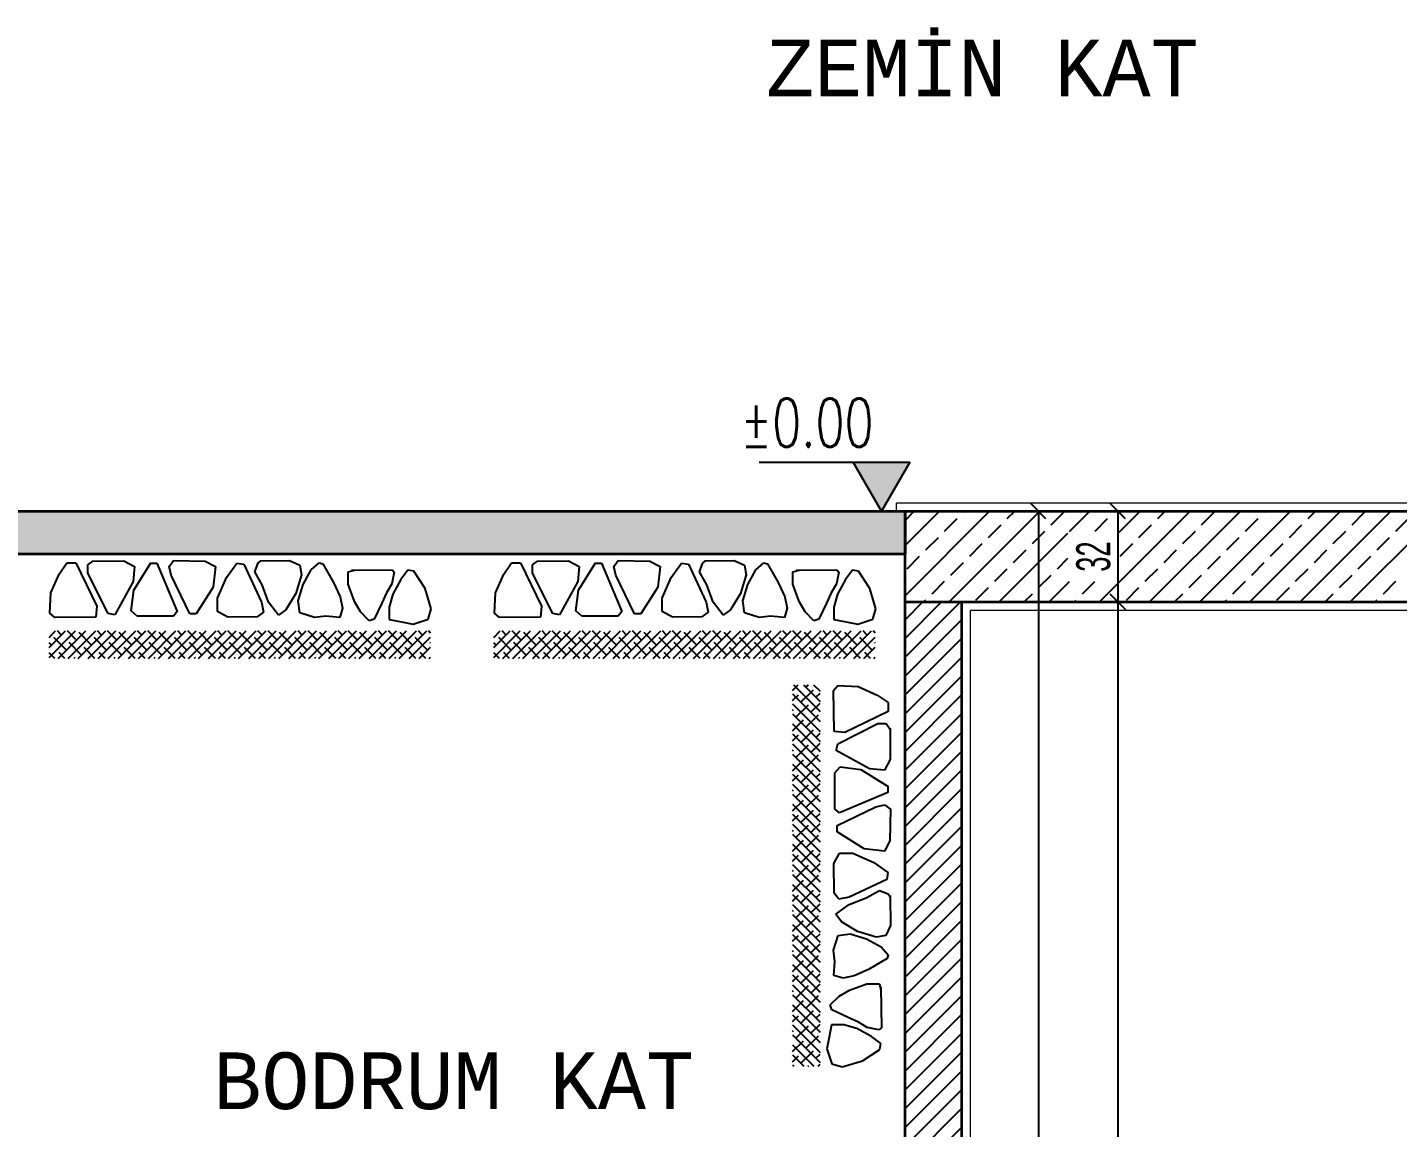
# Model space of a CAD drawing. Header units: inches. Extents: x -7543 to -822, y 102837 to 190349.
# Drawn here: x -827.5747 to -827.4781, y 102836.7544 to 102836.832 of the extents above; entities that cross this region are included whole.
import ezdxf
from ezdxf.enums import TextEntityAlignment as Align

# ---------------------------------------------------------------- set-up
doc = ezdxf.new("R2010")
doc.units = ezdxf.units.IN
doc.header["$MEASUREMENT"] = 0
doc.layers.get('0').update_dxf_attribs({"lineweight": 25})
doc.layers.add('DUVAR', color=7, linetype='Continuous', lineweight=35, true_color=0xfc4642)
for name, color, linetype, lineweight in [('ICOL', 55, 'Continuous', 25), ('SIVA', 150, 'Continuous', 15), ('TARAMA', 8, 'Continuous', 25), ('YAZI', 7, 'Continuous', 25)]:
    doc.layers.add(name, color=color, linetype=linetype, lineweight=lineweight)
doc.styles.add('ISIM', font='monos.ttf', dxfattribs={"width": 1.1, "height": 200})
doc.styles.add('KAPı-PEN', font='simplex.shx', dxfattribs={"width": 0.7, "height": 10})
doc.styles.add('OLCU', font='tromand.shx', dxfattribs={"width": 0.6, "height": 12})

# ---------------------------------------------------------------- blocks, each defined once
blk = doc.blocks.new('_Oblique')
at = {"color": 0, "linetype": 'ByBlock', "lineweight": -2}
blk.add_line((-0.5, -0.5), (0.5, 0.5), dxfattribs=at)

msp = doc.modelspace()

# ---------------------------------------------------------------- hatches: boundary and pattern name
at = {"layer": 'ICOL'}
msp.add_hatch(color=2, dxfattribs=at).paths.add_polyline_path([(-827.512464, 102836.801349), (-827.516464, 102836.801349), (-827.514464, 102836.797885)])

# ---------------------------------------------------------------- linework, layer by layer
at = {"layer": 'DUVAR'}
for p, q in [((-827.601979, 102836.797885), (-827.512792, 102836.797885)), ((-827.512792, 102836.681485), (-827.512792, 102836.797885)), ((-827.512792, 102836.797885), (-827.273792, 102836.797885)), ((-827.512792, 102836.797885), (-827.512792, 102836.794885)), ((-827.601979, 102836.794885), (-827.512792, 102836.794885)), ((-827.512792, 102836.791485), (-827.273792, 102836.791485)), ((-827.508792, 102836.707885), (-827.508792, 102836.791485))]:
    msp.add_line(p, q, dxfattribs=at)
msp.add_solid([(-827.512792, 102836.794885), (-827.512792, 102836.797885), (-827.601979, 102836.794885), (-827.601979, 102836.797885)], dxfattribs=at)
at = {"layer": 'ICOL', "color": 2}
for p, q in [((-827.523077, 102836.801349), (-827.512464, 102836.801349)), ((-827.514464, 102836.797885), (-827.516464, 102836.801349)), ((-827.512464, 102836.801349), (-827.514464, 102836.797885)), ((-827.515464, 102836.797885), (-827.504464, 102836.797885))]:
    msp.add_line(p, q, dxfattribs=at)
at = {"layer": 'ICOL', "color": 53}
for p, q in [((-827.504977, 102836.797885), (-827.504238, 102836.797885)), ((-827.500183, 102836.797885), (-827.498623, 102836.797885)), ((-827.500183, 102836.791485), (-827.498623, 102836.791485)), ((-827.500183, 102836.791485), (-827.498623, 102836.791485))]:
    msp.add_line(p, q, dxfattribs=at)
at = {"layer": 'ICOL'}
for p, q in [((-827.503398, 102836.797885), (-827.503398, 102836.707885)), ((-827.497783, 102836.797885), (-827.497783, 102836.791485)), ((-827.497783, 102836.791485), (-827.497783, 102836.707885))]:
    msp.add_line(p, q, dxfattribs=at)
at = {"layer": 'SIVA'}
for p, q in [((-827.513392, 102836.798485), (-827.373392, 102836.798485)), ((-827.513392, 102836.797885), (-827.513392, 102836.798485)), ((-827.508192, 102836.708485), (-827.508192, 102836.790885)), ((-827.473293, 102836.790885), (-827.508192, 102836.790885))]:
    msp.add_line(p, q, dxfattribs=at)
at = {"layer": 'TARAMA'}
for p, q in [((-827.512792, 102836.79546), (-827.510367, 102836.797885)), ((-827.512792, 102836.791924), (-827.506832, 102836.797885)), ((-827.512792, 102836.797228), (-827.512215, 102836.797805)), ((-827.510006, 102836.796479), (-827.509122, 102836.797363)), ((-827.509696, 102836.791485), (-827.503296, 102836.797885)), ((-827.50868, 102836.797805), (-827.5086, 102836.797885)), ((-827.505586, 102836.797363), (-827.505064, 102836.797885)), ((-827.502493, 102836.796921), (-827.501609, 102836.797805)), ((-827.501195, 102836.79645), (-827.499761, 102836.797885)), ((-827.499399, 102836.796479), (-827.498515, 102836.797363)), ((-827.49909, 102836.791485), (-827.49269, 102836.797885)), ((-827.498073, 102836.797805), (-827.497993, 102836.797885)), ((-827.497711, 102836.796399), (-827.496225, 102836.797885)), ((-827.495554, 102836.791485), (-827.489154, 102836.797885)), ((-827.49498, 102836.797363), (-827.494458, 102836.797885)), ((-827.492019, 102836.791485), (-827.485619, 102836.797885)), ((-827.491886, 102836.796921), (-827.491002, 102836.797805)), ((-827.488792, 102836.796479), (-827.487909, 102836.797363)), ((-827.488483, 102836.791485), (-827.482083, 102836.797885)), ((-827.487467, 102836.797805), (-827.487387, 102836.797885)), ((-827.484948, 102836.791485), (-827.478548, 102836.797885)), ((-827.484373, 102836.797363), (-827.483851, 102836.797885)), ((-827.481412, 102836.791485), (-827.475012, 102836.797885)), ((-827.481279, 102836.796921), (-827.480396, 102836.797805)), ((-827.478186, 102836.796479), (-827.477302, 102836.797363)), ((-827.506912, 102836.796037), (-827.506028, 102836.796921)), ((-827.506161, 102836.791485), (-827.501311, 102836.796335)), ((-827.503818, 102836.795595), (-827.502935, 102836.796479)), ((-827.496305, 102836.796037), (-827.495422, 102836.796921)), ((-827.493212, 102836.795595), (-827.492328, 102836.796479)), ((-827.485699, 102836.796037), (-827.484815, 102836.796921)), ((-827.482605, 102836.795595), (-827.481721, 102836.796479)), ((-827.511331, 102836.795153), (-827.510448, 102836.796037)), ((-827.508238, 102836.794711), (-827.507354, 102836.795595)), ((-827.497631, 102836.794711), (-827.496747, 102836.795595)), ((-827.490118, 102836.795153), (-827.489234, 102836.796037)), ((-827.487025, 102836.794711), (-827.486141, 102836.795595)), ((-827.479512, 102836.795153), (-827.478628, 102836.796037)), ((-827.564688, 102836.793979), (-827.564368, 102836.794399)), ((-827.564368, 102836.794399), (-827.562147, 102836.794359)), ((-827.558286, 102836.794379), (-827.556185, 102836.794409)), ((-827.556185, 102836.794409), (-827.555464, 102836.794079)), ((-827.533337, 102836.793979), (-827.533017, 102836.794399)), ((-827.533017, 102836.794399), (-827.530796, 102836.794359)), ((-827.526934, 102836.794379), (-827.524834, 102836.794409)), ((-827.524834, 102836.794409), (-827.524113, 102836.794079)), ((-827.512657, 102836.793827), (-827.511773, 102836.794711)), ((-827.505144, 102836.794269), (-827.50426, 102836.795153)), ((-827.502051, 102836.793827), (-827.501311, 102836.794567)), ((-827.494538, 102836.794269), (-827.493654, 102836.795153)), ((-827.491444, 102836.793827), (-827.49056, 102836.794711)), ((-827.483931, 102836.794269), (-827.483047, 102836.795153)), ((-827.480838, 102836.793827), (-827.479954, 102836.794711)), ((-827.573017, 102836.792131), (-827.572425, 102836.793453)), ((-827.572425, 102836.793453), (-827.571888, 102836.794237)), ((-827.571888, 102836.794237), (-827.571254, 102836.794237)), ((-827.571254, 102836.794237), (-827.56978, 102836.791194)), ((-827.57041, 102836.794099), (-827.57005, 102836.794359)), ((-827.57041, 102836.793519), (-827.57041, 102836.794099)), ((-827.56899, 102836.790679), (-827.57041, 102836.793519)), ((-827.57009, 102836.794369), (-827.567869, 102836.794379)), ((-827.567869, 102836.794379), (-827.567129, 102836.793979)), ((-827.567129, 102836.793979), (-827.567209, 102836.792919)), ((-827.567169, 102836.792319), (-827.565969, 102836.794239)), ((-827.565969, 102836.794219), (-827.565548, 102836.794219)), ((-827.565548, 102836.794219), (-827.564108, 102836.790819)), ((-827.564548, 102836.793379), (-827.564688, 102836.793979)), ((-827.562147, 102836.794359), (-827.561407, 102836.793979)), ((-827.561407, 102836.793979), (-827.561587, 102836.792539)), ((-827.560626, 102836.793219), (-827.559906, 102836.794219)), ((-827.559906, 102836.794219), (-827.559426, 102836.794139)), ((-827.559426, 102836.794139), (-827.558165, 102836.791479)), ((-827.558646, 102836.79362), (-827.558406, 102836.794239)), ((-827.558125, 102836.792699), (-827.558646, 102836.79362)), ((-827.558406, 102836.794239), (-827.558186, 102836.79438)), ((-827.555464, 102836.794079), (-827.555344, 102836.793399)), ((-827.555224, 102836.792719), (-827.554664, 102836.793739)), ((-827.554664, 102836.793739), (-827.554104, 102836.794239)), ((-827.554104, 102836.794239), (-827.553844, 102836.794179)), ((-827.553844, 102836.794179), (-827.553083, 102836.792859)), ((-827.55207, 102836.793619), (-827.551586, 102836.793722)), ((-827.55207, 102836.792739), (-827.55207, 102836.793619)), ((-827.55183, 102836.793719), (-827.548948, 102836.793759)), ((-827.548808, 102836.793579), (-827.548988, 102836.792759)), ((-827.548948, 102836.793759), (-827.548808, 102836.793579)), ((-827.547863, 102836.793715), (-827.548338, 102836.793059)), ((-827.547437, 102836.793659), (-827.547863, 102836.793715)), ((-827.546637, 102836.792439), (-827.547437, 102836.793659)), ((-827.541666, 102836.792131), (-827.541074, 102836.793453)), ((-827.541074, 102836.793453), (-827.540536, 102836.794237)), ((-827.540536, 102836.794237), (-827.539903, 102836.794237)), ((-827.539903, 102836.794237), (-827.538429, 102836.791194)), ((-827.539059, 102836.794099), (-827.538699, 102836.794359)), ((-827.539059, 102836.793519), (-827.539059, 102836.794099)), ((-827.537639, 102836.790679), (-827.539059, 102836.793519)), ((-827.538739, 102836.794369), (-827.536518, 102836.794379)), ((-827.536518, 102836.794379), (-827.535778, 102836.793979)), ((-827.535778, 102836.793979), (-827.535858, 102836.792919)), ((-827.535818, 102836.792319), (-827.534617, 102836.794239)), ((-827.534617, 102836.794219), (-827.534197, 102836.794219)), ((-827.534197, 102836.794219), (-827.532757, 102836.790819)), ((-827.533197, 102836.793379), (-827.533337, 102836.793979)), ((-827.530796, 102836.794359), (-827.530056, 102836.793979)), ((-827.530056, 102836.793979), (-827.530236, 102836.792539)), ((-827.529275, 102836.793219), (-827.528555, 102836.794219)), ((-827.528555, 102836.794219), (-827.528075, 102836.794139)), ((-827.528075, 102836.794139), (-827.526814, 102836.791479)), ((-827.527295, 102836.79362), (-827.527054, 102836.794239)), ((-827.526774, 102836.792699), (-827.527295, 102836.79362)), ((-827.527054, 102836.794239), (-827.526835, 102836.79438)), ((-827.524113, 102836.794079), (-827.523993, 102836.793399)), ((-827.523873, 102836.792719), (-827.523313, 102836.793739)), ((-827.523313, 102836.793739), (-827.522753, 102836.794239)), ((-827.522753, 102836.794239), (-827.522493, 102836.794179)), ((-827.522493, 102836.794179), (-827.521732, 102836.792859)), ((-827.520719, 102836.793619), (-827.520235, 102836.793722)), ((-827.520719, 102836.792739), (-827.520719, 102836.793619)), ((-827.520478, 102836.793719), (-827.517597, 102836.793759)), ((-827.517457, 102836.793579), (-827.517637, 102836.792759)), ((-827.517597, 102836.793759), (-827.517457, 102836.793579)), ((-827.516512, 102836.793715), (-827.516986, 102836.793059)), ((-827.516086, 102836.793659), (-827.516512, 102836.793715)), ((-827.515286, 102836.792439), (-827.516086, 102836.793659)), ((-827.509564, 102836.793385), (-827.50868, 102836.794269)), ((-827.50647, 102836.792943), (-827.505586, 102836.793827)), ((-827.495864, 102836.792943), (-827.49498, 102836.793827)), ((-827.488351, 102836.793385), (-827.487467, 102836.794269)), ((-827.485257, 102836.792943), (-827.484373, 102836.793827)), ((-827.567209, 102836.792919), (-827.56851, 102836.790579)), ((-827.563227, 102836.790639), (-827.564548, 102836.793379)), ((-827.561587, 102836.792539), (-827.562767, 102836.790639)), ((-827.561277, 102836.791759), (-827.560626, 102836.793219)), ((-827.557665, 102836.791479), (-827.558125, 102836.792699)), ((-827.555344, 102836.793399), (-827.555745, 102836.792079)), ((-827.555594, 102836.791559), (-827.555224, 102836.792719)), ((-827.553083, 102836.792859), (-827.552623, 102836.791839)), ((-827.551609, 102836.791519), (-827.55207, 102836.792739)), ((-827.548988, 102836.792759), (-827.549349, 102836.792139)), ((-827.548338, 102836.793059), (-827.548918, 102836.792039)), ((-827.535858, 102836.792919), (-827.537158, 102836.790579)), ((-827.531876, 102836.790639), (-827.533197, 102836.793379)), ((-827.530236, 102836.792539), (-827.531416, 102836.790639)), ((-827.529926, 102836.791759), (-827.529275, 102836.793219)), ((-827.526314, 102836.791479), (-827.526774, 102836.792699)), ((-827.523993, 102836.793399), (-827.524393, 102836.792079)), ((-827.524243, 102836.791559), (-827.523873, 102836.792719)), ((-827.521732, 102836.792859), (-827.521272, 102836.791839)), ((-827.520258, 102836.791519), (-827.520719, 102836.792739)), ((-827.517637, 102836.792759), (-827.517997, 102836.792139)), ((-827.516986, 102836.793059), (-827.517567, 102836.792039)), ((-827.51089, 102836.792059), (-827.510006, 102836.792943)), ((-827.507796, 102836.791617), (-827.506912, 102836.792501)), ((-827.503377, 102836.792501), (-827.502493, 102836.793385)), ((-827.502625, 102836.791485), (-827.501191, 102836.792919)), ((-827.500283, 102836.792059), (-827.499423, 102836.792919)), ((-827.497189, 102836.791617), (-827.496305, 102836.792501)), ((-827.49277, 102836.792501), (-827.491886, 102836.793385)), ((-827.489676, 102836.792059), (-827.488792, 102836.792943)), ((-827.486583, 102836.791617), (-827.485699, 102836.792501)), ((-827.482163, 102836.792501), (-827.481279, 102836.793385)), ((-827.47907, 102836.792059), (-827.478186, 102836.792943)), ((-827.573086, 102836.790699), (-827.573017, 102836.792131)), ((-827.567369, 102836.790859), (-827.567169, 102836.792319)), ((-827.561277, 102836.790819), (-827.561277, 102836.791759)), ((-827.555745, 102836.792079), (-827.556445, 102836.790939)), ((-827.555474, 102836.790719), (-827.555594, 102836.791559)), ((-827.552623, 102836.791839), (-827.552463, 102836.791059)), ((-827.551189, 102836.790779), (-827.551609, 102836.791519)), ((-827.549349, 102836.792139), (-827.549689, 102836.791409)), ((-827.548918, 102836.792039), (-827.549178, 102836.79112)), ((-827.546217, 102836.790999), (-827.546637, 102836.792439)), ((-827.541735, 102836.790699), (-827.541666, 102836.792131)), ((-827.536018, 102836.790859), (-827.535818, 102836.792319)), ((-827.529926, 102836.790819), (-827.529926, 102836.791759)), ((-827.524393, 102836.792079), (-827.525094, 102836.790939)), ((-827.524123, 102836.790719), (-827.524243, 102836.791559)), ((-827.521272, 102836.791839), (-827.521112, 102836.791059)), ((-827.519838, 102836.790779), (-827.520258, 102836.791519)), ((-827.517997, 102836.792139), (-827.518338, 102836.791409)), ((-827.517567, 102836.792039), (-827.517827, 102836.79112)), ((-827.514866, 102836.790999), (-827.515286, 102836.792439)), ((-827.511464, 102836.791485), (-827.511331, 102836.791617)), ((-827.504393, 102836.791485), (-827.503818, 102836.792059)), ((-827.500858, 102836.791485), (-827.500725, 102836.791617)), ((-827.493787, 102836.791485), (-827.493212, 102836.792059)), ((-827.490251, 102836.791485), (-827.490118, 102836.791617)), ((-827.48318, 102836.791485), (-827.482605, 102836.792059)), ((-827.479644, 102836.791485), (-827.479512, 102836.791617)), ((-827.572742, 102836.790396), (-827.573086, 102836.790699)), ((-827.56978, 102836.791194), (-827.569849, 102836.790423)), ((-827.56851, 102836.790579), (-827.56899, 102836.790679)), ((-827.566929, 102836.790479), (-827.567369, 102836.790859)), ((-827.564108, 102836.790819), (-827.564368, 102836.790479)), ((-827.562767, 102836.790639), (-827.563227, 102836.790639)), ((-827.560546, 102836.790419), (-827.561277, 102836.790819)), ((-827.558025, 102836.790769), (-827.558466, 102836.790439)), ((-827.558165, 102836.791479), (-827.558025, 102836.790769)), ((-827.556965, 102836.790559), (-827.557665, 102836.791479)), ((-827.556445, 102836.790939), (-827.556965, 102836.790559)), ((-827.554431, 102836.790379), (-827.555474, 102836.790719)), ((-827.552463, 102836.791059), (-827.552643, 102836.790399)), ((-827.550589, 102836.790159), (-827.551189, 102836.790779)), ((-827.549689, 102836.791409), (-827.550229, 102836.790279)), ((-827.549178, 102836.79112), (-827.549178, 102836.790253)), ((-827.546417, 102836.790279), (-827.546217, 102836.790999)), ((-827.541391, 102836.790396), (-827.541735, 102836.790699)), ((-827.538429, 102836.791194), (-827.538498, 102836.790423)), ((-827.537158, 102836.790579), (-827.537639, 102836.790679)), ((-827.535578, 102836.790479), (-827.536018, 102836.790859)), ((-827.532757, 102836.790819), (-827.533017, 102836.790479)), ((-827.531416, 102836.790639), (-827.531876, 102836.790639)), ((-827.529195, 102836.790419), (-827.529926, 102836.790819)), ((-827.526674, 102836.790769), (-827.527114, 102836.790439)), ((-827.526814, 102836.791479), (-827.526674, 102836.790769)), ((-827.525614, 102836.790559), (-827.526314, 102836.791479)), ((-827.525094, 102836.790939), (-827.525614, 102836.790559)), ((-827.52308, 102836.790379), (-827.524123, 102836.790719)), ((-827.521112, 102836.791059), (-827.521292, 102836.790399)), ((-827.519238, 102836.790159), (-827.519838, 102836.790779)), ((-827.518338, 102836.791409), (-827.518878, 102836.790279)), ((-827.517827, 102836.79112), (-827.517827, 102836.790253)), ((-827.515066, 102836.790279), (-827.514866, 102836.790999)), ((-827.512792, 102836.790233), (-827.511541, 102836.791485)), ((-827.512792, 102836.788908), (-827.510215, 102836.791485)), ((-827.512792, 102836.787582), (-827.508889, 102836.791485)), ((-827.512727, 102836.790962), (-827.512727, 102836.790962)), ((-827.511401, 102836.790962), (-827.511401, 102836.790962)), ((-827.510075, 102836.790962), (-827.510075, 102836.790962)), ((-827.569849, 102836.790423), (-827.572742, 102836.790396)), ((-827.564368, 102836.790479), (-827.566929, 102836.790479)), ((-827.558466, 102836.790439), (-827.560546, 102836.790419)), ((-827.553644, 102836.790479), (-827.554431, 102836.790379)), ((-827.552643, 102836.790399), (-827.553644, 102836.790479)), ((-827.550229, 102836.790279), (-827.550589, 102836.790159)), ((-827.549178, 102836.790253), (-827.548309, 102836.790079)), ((-827.548309, 102836.790079), (-827.547477, 102836.789912)), ((-827.547477, 102836.789912), (-827.546417, 102836.790279)), ((-827.538498, 102836.790423), (-827.541391, 102836.790396)), ((-827.533017, 102836.790479), (-827.535578, 102836.790479)), ((-827.527114, 102836.790439), (-827.529195, 102836.790419)), ((-827.522293, 102836.790479), (-827.52308, 102836.790379)), ((-827.521292, 102836.790399), (-827.522293, 102836.790479)), ((-827.518878, 102836.790279), (-827.519238, 102836.790159)), ((-827.517827, 102836.790253), (-827.516958, 102836.790079)), ((-827.516958, 102836.790079), (-827.516126, 102836.789912)), ((-827.516126, 102836.789912), (-827.515066, 102836.790279)), ((-827.512792, 102836.786256), (-827.508792, 102836.790256)), ((-827.512727, 102836.789636), (-827.512727, 102836.789636)), ((-827.512064, 102836.790299), (-827.512064, 102836.790299)), ((-827.511401, 102836.789636), (-827.511401, 102836.789636)), ((-827.510738, 102836.790299), (-827.510738, 102836.790299)), ((-827.510075, 102836.789636), (-827.510075, 102836.789636)), ((-827.509413, 102836.790299), (-827.509413, 102836.790299)), ((-827.573144, 102836.788981), (-827.572686, 102836.789439)), ((-827.573144, 102836.788274), (-827.571978, 102836.789439)), ((-827.573144, 102836.787567), (-827.571271, 102836.789439)), ((-827.572975, 102836.788443), (-827.573144, 102836.788611)), ((-827.571915, 102836.788089), (-827.572799, 102836.788973)), ((-827.572268, 102836.78915), (-827.572558, 102836.789439)), ((-827.572507, 102836.787497), (-827.570564, 102836.789439)), ((-827.571208, 102836.788796), (-827.571851, 102836.789439)), ((-827.5718, 102836.787497), (-827.569857, 102836.789439)), ((-827.570854, 102836.787735), (-827.571738, 102836.788619)), ((-827.571093, 102836.787497), (-827.56915, 102836.789439)), ((-827.570147, 102836.788443), (-827.571031, 102836.789326)), ((-827.570385, 102836.787497), (-827.568443, 102836.789439)), ((-827.569086, 102836.788089), (-827.56997, 102836.788973)), ((-827.56944, 102836.78915), (-827.56973, 102836.789439)), ((-827.569678, 102836.787497), (-827.567736, 102836.789439)), ((-827.568379, 102836.788796), (-827.569023, 102836.789439)), ((-827.568971, 102836.787497), (-827.567029, 102836.789439)), ((-827.568026, 102836.787735), (-827.568909, 102836.788619)), ((-827.568264, 102836.787497), (-827.566322, 102836.789439)), ((-827.567319, 102836.788443), (-827.568202, 102836.789326)), ((-827.567557, 102836.787497), (-827.565614, 102836.789439)), ((-827.566258, 102836.788089), (-827.567142, 102836.788973)), ((-827.566611, 102836.78915), (-827.566901, 102836.789439)), ((-827.56685, 102836.787497), (-827.564907, 102836.789439)), ((-827.565551, 102836.788796), (-827.566194, 102836.789439)), ((-827.566143, 102836.787497), (-827.5642, 102836.789439)), ((-827.565197, 102836.787735), (-827.566081, 102836.788619)), ((-827.565436, 102836.787497), (-827.563493, 102836.789439)), ((-827.56449, 102836.788443), (-827.565374, 102836.789326)), ((-827.564729, 102836.787497), (-827.562786, 102836.789439)), ((-827.563429, 102836.788089), (-827.564313, 102836.788973)), ((-827.563783, 102836.78915), (-827.564073, 102836.789439)), ((-827.564021, 102836.787497), (-827.562079, 102836.789439)), ((-827.562722, 102836.788796), (-827.563366, 102836.789439)), ((-827.563314, 102836.787497), (-827.561372, 102836.789439)), ((-827.562369, 102836.787735), (-827.563253, 102836.788619)), ((-827.562607, 102836.787497), (-827.560665, 102836.789439)), ((-827.561662, 102836.788443), (-827.562546, 102836.789326)), ((-827.5619, 102836.787497), (-827.559958, 102836.789439)), ((-827.560601, 102836.788089), (-827.561485, 102836.788973)), ((-827.560955, 102836.78915), (-827.561244, 102836.789439)), ((-827.561193, 102836.787497), (-827.559251, 102836.789439)), ((-827.559894, 102836.788796), (-827.560537, 102836.789439)), ((-827.560486, 102836.787497), (-827.558543, 102836.789439)), ((-827.55954, 102836.787735), (-827.560424, 102836.788619)), ((-827.559779, 102836.787497), (-827.557836, 102836.789439)), ((-827.558833, 102836.788443), (-827.559717, 102836.789326)), ((-827.559072, 102836.787497), (-827.557129, 102836.789439)), ((-827.557773, 102836.788089), (-827.558656, 102836.788973)), ((-827.558126, 102836.78915), (-827.558416, 102836.789439)), ((-827.558365, 102836.787497), (-827.556422, 102836.789439)), ((-827.557065, 102836.788796), (-827.557709, 102836.789439)), ((-827.557657, 102836.787497), (-827.555715, 102836.789439)), ((-827.556712, 102836.787735), (-827.557596, 102836.788619)), ((-827.55695, 102836.787497), (-827.555008, 102836.789439)), ((-827.556005, 102836.788443), (-827.556889, 102836.789326)), ((-827.556243, 102836.787497), (-827.554301, 102836.789439)), ((-827.554944, 102836.788089), (-827.555828, 102836.788973)), ((-827.555298, 102836.78915), (-827.555587, 102836.789439)), ((-827.555536, 102836.787497), (-827.553594, 102836.789439)), ((-827.554237, 102836.788796), (-827.55488, 102836.789439)), ((-827.554829, 102836.787497), (-827.552887, 102836.789439)), ((-827.553883, 102836.787735), (-827.554767, 102836.788619)), ((-827.554122, 102836.787497), (-827.552179, 102836.789439)), ((-827.553176, 102836.788443), (-827.55406, 102836.789326)), ((-827.553415, 102836.787497), (-827.551472, 102836.789439)), ((-827.552116, 102836.788089), (-827.553, 102836.788973)), ((-827.552469, 102836.78915), (-827.552759, 102836.789439)), ((-827.552708, 102836.787497), (-827.550765, 102836.789439)), ((-827.551409, 102836.788796), (-827.552052, 102836.789439)), ((-827.552001, 102836.787497), (-827.550058, 102836.789439)), ((-827.551055, 102836.787735), (-827.551939, 102836.788619)), ((-827.551294, 102836.787497), (-827.549351, 102836.789439)), ((-827.550348, 102836.788443), (-827.551232, 102836.789326)), ((-827.550586, 102836.787497), (-827.548644, 102836.789439)), ((-827.549287, 102836.788089), (-827.550171, 102836.788973)), ((-827.549641, 102836.78915), (-827.549931, 102836.789439)), ((-827.549879, 102836.787497), (-827.547937, 102836.789439)), ((-827.54858, 102836.788796), (-827.549224, 102836.789439)), ((-827.549172, 102836.787497), (-827.54723, 102836.789439)), ((-827.548227, 102836.787735), (-827.549111, 102836.788619)), ((-827.548465, 102836.787497), (-827.546523, 102836.789439)), ((-827.54752, 102836.788443), (-827.548403, 102836.789326)), ((-827.547758, 102836.787497), (-827.546247, 102836.789008)), ((-827.546459, 102836.788089), (-827.547343, 102836.788973)), ((-827.546812, 102836.78915), (-827.547102, 102836.789439)), ((-827.546247, 102836.789292), (-827.546395, 102836.789439)), ((-827.546247, 102836.788585), (-827.546282, 102836.788619)), ((-827.541793, 102836.788981), (-827.541334, 102836.789439)), ((-827.541793, 102836.788274), (-827.540627, 102836.789439)), ((-827.541793, 102836.787567), (-827.53992, 102836.789439)), ((-827.541624, 102836.788443), (-827.541793, 102836.788611)), ((-827.540564, 102836.788089), (-827.541447, 102836.788973)), ((-827.540917, 102836.78915), (-827.541207, 102836.789439)), ((-827.541156, 102836.787497), (-827.539213, 102836.789439)), ((-827.539856, 102836.788796), (-827.5405, 102836.789439)), ((-827.540448, 102836.787497), (-827.538506, 102836.789439)), ((-827.539503, 102836.787735), (-827.540387, 102836.788619)), ((-827.539741, 102836.787497), (-827.537799, 102836.789439)), ((-827.538796, 102836.788443), (-827.53968, 102836.789326)), ((-827.539034, 102836.787497), (-827.537092, 102836.789439)), ((-827.537735, 102836.788089), (-827.538619, 102836.788973)), ((-827.538089, 102836.78915), (-827.538378, 102836.789439)), ((-827.538327, 102836.787497), (-827.536385, 102836.789439)), ((-827.537028, 102836.788796), (-827.537671, 102836.789439)), ((-827.53762, 102836.787497), (-827.535678, 102836.789439)), ((-827.536674, 102836.787735), (-827.537558, 102836.788619)), ((-827.536913, 102836.787497), (-827.53497, 102836.789439)), ((-827.535967, 102836.788443), (-827.536851, 102836.789326)), ((-827.536206, 102836.787497), (-827.534263, 102836.789439)), ((-827.534907, 102836.788089), (-827.535791, 102836.788973)), ((-827.53526, 102836.78915), (-827.53555, 102836.789439)), ((-827.535499, 102836.787497), (-827.533556, 102836.789439)), ((-827.5342, 102836.788796), (-827.534843, 102836.789439)), ((-827.534792, 102836.787497), (-827.532849, 102836.789439)), ((-827.533846, 102836.787735), (-827.53473, 102836.788619)), ((-827.534085, 102836.787497), (-827.532142, 102836.789439)), ((-827.533139, 102836.788443), (-827.534023, 102836.789326)), ((-827.533377, 102836.787497), (-827.531435, 102836.789439)), ((-827.532078, 102836.788089), (-827.532962, 102836.788973)), ((-827.532432, 102836.78915), (-827.532722, 102836.789439)), ((-827.53267, 102836.787497), (-827.530728, 102836.789439)), ((-827.531371, 102836.788796), (-827.532015, 102836.789439)), ((-827.531963, 102836.787497), (-827.530021, 102836.789439)), ((-827.531018, 102836.787735), (-827.531902, 102836.788619)), ((-827.531256, 102836.787497), (-827.529314, 102836.789439)), ((-827.530311, 102836.788443), (-827.531194, 102836.789326)), ((-827.530549, 102836.787497), (-827.528606, 102836.789439)), ((-827.52925, 102836.788089), (-827.530134, 102836.788973)), ((-827.529603, 102836.78915), (-827.529893, 102836.789439)), ((-827.529842, 102836.787497), (-827.527899, 102836.789439)), ((-827.528543, 102836.788796), (-827.529186, 102836.789439)), ((-827.529135, 102836.787497), (-827.527192, 102836.789439)), ((-827.528189, 102836.787735), (-827.529073, 102836.788619)), ((-827.528428, 102836.787497), (-827.526485, 102836.789439)), ((-827.527482, 102836.788443), (-827.528366, 102836.789326)), ((-827.527721, 102836.787497), (-827.525778, 102836.789439)), ((-827.526421, 102836.788089), (-827.527305, 102836.788973)), ((-827.526775, 102836.78915), (-827.527065, 102836.789439)), ((-827.527013, 102836.787497), (-827.525071, 102836.789439)), ((-827.525714, 102836.788796), (-827.526358, 102836.789439)), ((-827.526306, 102836.787497), (-827.524364, 102836.789439)), ((-827.525361, 102836.787735), (-827.526245, 102836.788619)), ((-827.525599, 102836.787497), (-827.523657, 102836.789439)), ((-827.524654, 102836.788443), (-827.525538, 102836.789326)), ((-827.524892, 102836.787497), (-827.52295, 102836.789439)), ((-827.523593, 102836.788089), (-827.524477, 102836.788973)), ((-827.523947, 102836.78915), (-827.524236, 102836.789439)), ((-827.524185, 102836.787497), (-827.522243, 102836.789439)), ((-827.522886, 102836.788796), (-827.523529, 102836.789439)), ((-827.523478, 102836.787497), (-827.521535, 102836.789439)), ((-827.522532, 102836.787735), (-827.523416, 102836.788619)), ((-827.522771, 102836.787497), (-827.520828, 102836.789439)), ((-827.521825, 102836.788443), (-827.522709, 102836.789326)), ((-827.522064, 102836.787497), (-827.520121, 102836.789439)), ((-827.520765, 102836.788089), (-827.521648, 102836.788973)), ((-827.521118, 102836.78915), (-827.521408, 102836.789439)), ((-827.521357, 102836.787497), (-827.519414, 102836.789439)), ((-827.520057, 102836.788796), (-827.520701, 102836.789439)), ((-827.52065, 102836.787497), (-827.518707, 102836.789439)), ((-827.519704, 102836.787735), (-827.520588, 102836.788619)), ((-827.519942, 102836.787497), (-827.518, 102836.789439)), ((-827.518997, 102836.788443), (-827.519881, 102836.789326)), ((-827.519235, 102836.787497), (-827.517293, 102836.789439)), ((-827.517936, 102836.788089), (-827.51882, 102836.788973)), ((-827.51829, 102836.78915), (-827.51858, 102836.789439)), ((-827.518528, 102836.787497), (-827.516586, 102836.789439)), ((-827.517229, 102836.788796), (-827.517872, 102836.789439)), ((-827.517821, 102836.787497), (-827.515879, 102836.789439)), ((-827.516875, 102836.787735), (-827.517759, 102836.788619)), ((-827.517114, 102836.787497), (-827.515171, 102836.789439)), ((-827.516168, 102836.788443), (-827.517052, 102836.789326)), ((-827.516407, 102836.787497), (-827.514896, 102836.789008)), ((-827.515108, 102836.788089), (-827.515992, 102836.788973)), ((-827.515461, 102836.78915), (-827.515751, 102836.789439)), ((-827.514896, 102836.789292), (-827.515044, 102836.789439)), ((-827.514896, 102836.788585), (-827.514931, 102836.788619)), ((-827.512792, 102836.78493), (-827.508792, 102836.78893)), ((-827.512064, 102836.788973), (-827.512064, 102836.788973)), ((-827.510738, 102836.788973), (-827.510738, 102836.788973)), ((-827.509413, 102836.788973), (-827.509413, 102836.788973)), ((-827.572737, 102836.787497), (-827.573144, 102836.787904)), ((-827.57203, 102836.787497), (-827.572445, 102836.787912)), ((-827.569908, 102836.787497), (-827.570677, 102836.788266)), ((-827.569201, 102836.787497), (-827.569617, 102836.787912)), ((-827.56708, 102836.787497), (-827.567849, 102836.788266)), ((-827.566373, 102836.787497), (-827.566788, 102836.787912)), ((-827.564252, 102836.787497), (-827.56502, 102836.788266)), ((-827.563544, 102836.787497), (-827.56396, 102836.787912)), ((-827.561423, 102836.787497), (-827.562192, 102836.788266)), ((-827.560716, 102836.787497), (-827.561131, 102836.787912)), ((-827.558595, 102836.787497), (-827.559364, 102836.788266)), ((-827.557888, 102836.787497), (-827.558303, 102836.787912)), ((-827.555766, 102836.787497), (-827.556535, 102836.788266)), ((-827.555059, 102836.787497), (-827.555474, 102836.787912)), ((-827.552938, 102836.787497), (-827.553707, 102836.788266)), ((-827.552231, 102836.787497), (-827.552646, 102836.787912)), ((-827.550109, 102836.787497), (-827.550878, 102836.788266)), ((-827.549402, 102836.787497), (-827.549818, 102836.787912)), ((-827.547281, 102836.787497), (-827.54805, 102836.788266)), ((-827.547051, 102836.787497), (-827.546247, 102836.7883)), ((-827.546574, 102836.787497), (-827.546989, 102836.787912)), ((-827.541386, 102836.787497), (-827.541793, 102836.787904)), ((-827.540679, 102836.787497), (-827.541094, 102836.787912)), ((-827.538557, 102836.787497), (-827.539326, 102836.788266)), ((-827.53785, 102836.787497), (-827.538265, 102836.787912)), ((-827.535729, 102836.787497), (-827.536498, 102836.788266)), ((-827.535022, 102836.787497), (-827.535437, 102836.787912)), ((-827.5329, 102836.787497), (-827.533669, 102836.788266)), ((-827.532193, 102836.787497), (-827.532609, 102836.787912)), ((-827.530072, 102836.787497), (-827.530841, 102836.788266)), ((-827.529365, 102836.787497), (-827.52978, 102836.787912)), ((-827.527244, 102836.787497), (-827.528012, 102836.788266)), ((-827.526536, 102836.787497), (-827.526952, 102836.787912)), ((-827.524415, 102836.787497), (-827.525184, 102836.788266)), ((-827.523708, 102836.787497), (-827.524123, 102836.787912)), ((-827.521587, 102836.787497), (-827.522356, 102836.788266)), ((-827.52088, 102836.787497), (-827.521295, 102836.787912)), ((-827.518758, 102836.787497), (-827.519527, 102836.788266)), ((-827.518051, 102836.787497), (-827.518466, 102836.787912)), ((-827.51593, 102836.787497), (-827.516699, 102836.788266)), ((-827.5157, 102836.787497), (-827.514896, 102836.7883)), ((-827.515223, 102836.787497), (-827.515638, 102836.787912)), ((-827.512727, 102836.78831), (-827.512727, 102836.78831)), ((-827.512064, 102836.787647), (-827.512064, 102836.787647)), ((-827.511401, 102836.78831), (-827.511401, 102836.78831)), ((-827.510738, 102836.787647), (-827.510738, 102836.787647)), ((-827.510075, 102836.78831), (-827.510075, 102836.78831)), ((-827.509413, 102836.787647), (-827.509413, 102836.787647)), ((-827.571323, 102836.787497), (-827.571384, 102836.787559)), ((-827.568494, 102836.787497), (-827.568556, 102836.787559)), ((-827.565666, 102836.787497), (-827.565728, 102836.787559)), ((-827.562837, 102836.787497), (-827.562899, 102836.787559)), ((-827.560009, 102836.787497), (-827.560071, 102836.787559)), ((-827.557181, 102836.787497), (-827.557242, 102836.787559)), ((-827.554352, 102836.787497), (-827.554414, 102836.787559)), ((-827.551524, 102836.787497), (-827.551585, 102836.787559)), ((-827.548695, 102836.787497), (-827.548757, 102836.787559)), ((-827.546344, 102836.787497), (-827.546247, 102836.787593)), ((-827.539972, 102836.787497), (-827.540033, 102836.787559)), ((-827.537143, 102836.787497), (-827.537205, 102836.787559)), ((-827.534315, 102836.787497), (-827.534376, 102836.787559)), ((-827.531486, 102836.787497), (-827.531548, 102836.787559)), ((-827.528658, 102836.787497), (-827.52872, 102836.787559)), ((-827.525829, 102836.787497), (-827.525891, 102836.787559)), ((-827.523001, 102836.787497), (-827.523063, 102836.787559)), ((-827.520173, 102836.787497), (-827.520234, 102836.787559)), ((-827.517344, 102836.787497), (-827.517406, 102836.787559)), ((-827.514993, 102836.787497), (-827.514896, 102836.787593)), ((-827.512792, 102836.783604), (-827.508792, 102836.787604)), ((-827.512727, 102836.786984), (-827.512727, 102836.786984)), ((-827.511401, 102836.786984), (-827.511401, 102836.786984)), ((-827.510075, 102836.786984), (-827.510075, 102836.786984)), ((-827.512792, 102836.782279), (-827.508792, 102836.786279)), ((-827.512064, 102836.786321), (-827.512064, 102836.786321)), ((-827.510738, 102836.786321), (-827.510738, 102836.786321)), ((-827.509413, 102836.786321), (-827.509413, 102836.786321)), ((-827.520728, 102836.785237), (-827.520321, 102836.785643)), ((-827.520728, 102836.785006), (-827.518785, 102836.783064)), ((-827.520728, 102836.784529), (-827.520312, 102836.784945)), ((-827.520657, 102836.785643), (-827.518785, 102836.783771)), ((-827.520136, 102836.784414), (-827.519252, 102836.785298)), ((-827.51995, 102836.785643), (-827.518785, 102836.784478)), ((-827.519782, 102836.785475), (-827.519614, 102836.785643)), ((-827.519243, 102836.785643), (-827.518785, 102836.785185)), ((-827.519075, 102836.784768), (-827.518785, 102836.785058)), ((-827.517829, 102836.785241), (-827.517526, 102836.785586)), ((-827.517801, 102836.782348), (-827.517829, 102836.785241)), ((-827.517526, 102836.785586), (-827.516094, 102836.785517)), ((-827.516094, 102836.785517), (-827.514772, 102836.784924)), ((-827.514772, 102836.784924), (-827.513987, 102836.784387)), ((-827.512792, 102836.780953), (-827.508792, 102836.784953)), ((-827.512727, 102836.785658), (-827.512727, 102836.785658)), ((-827.512064, 102836.784995), (-827.512064, 102836.784995)), ((-827.511401, 102836.785658), (-827.511401, 102836.785658)), ((-827.510738, 102836.784995), (-827.510738, 102836.784995)), ((-827.510075, 102836.785658), (-827.510075, 102836.785658)), ((-827.509413, 102836.784995), (-827.509413, 102836.784995)), ((-827.520728, 102836.784299), (-827.518785, 102836.782357)), ((-827.520728, 102836.783822), (-827.520666, 102836.783884)), ((-827.520489, 102836.783354), (-827.519605, 102836.784238)), ((-827.519428, 102836.783707), (-827.518785, 102836.784351)), ((-827.513987, 102836.784387), (-827.513987, 102836.783754)), ((-827.512727, 102836.784332), (-827.512727, 102836.784332)), ((-827.511401, 102836.784332), (-827.511401, 102836.784332)), ((-827.510075, 102836.784332), (-827.510075, 102836.784332)), ((-827.520728, 102836.783592), (-827.518785, 102836.78165)), ((-827.520728, 102836.782408), (-827.519959, 102836.783177)), ((-827.520728, 102836.782885), (-827.518785, 102836.780943)), ((-827.519782, 102836.782647), (-827.518898, 102836.78353)), ((-827.517546, 102836.781489), (-827.514706, 102836.78291)), ((-827.513987, 102836.783754), (-827.51703, 102836.782279)), ((-827.514706, 102836.78291), (-827.514126, 102836.78291)), ((-827.514126, 102836.78291), (-827.513866, 102836.78255)), ((-827.512792, 102836.779627), (-827.508792, 102836.783627)), ((-827.512727, 102836.783007), (-827.512727, 102836.783007)), ((-827.512064, 102836.78367), (-827.512064, 102836.78367)), ((-827.511401, 102836.783007), (-827.511401, 102836.783007)), ((-827.510738, 102836.78367), (-827.510738, 102836.78367)), ((-827.510075, 102836.783007), (-827.510075, 102836.783007)), ((-827.509413, 102836.78367), (-827.509413, 102836.78367)), ((-827.520728, 102836.782178), (-827.518785, 102836.780235)), ((-827.520728, 102836.781701), (-827.520312, 102836.782116)), ((-827.520136, 102836.781586), (-827.519252, 102836.78247)), ((-827.519075, 102836.78194), (-827.518785, 102836.782229)), ((-827.51703, 102836.782279), (-827.517801, 102836.782348)), ((-827.513856, 102836.78259), (-827.513846, 102836.780369)), ((-827.512792, 102836.778301), (-827.508792, 102836.782301)), ((-827.512064, 102836.782344), (-827.512064, 102836.782344)), ((-827.510738, 102836.782344), (-827.510738, 102836.782344)), ((-827.509413, 102836.782344), (-827.509413, 102836.782344)), ((-827.520728, 102836.781471), (-827.518785, 102836.779528)), ((-827.520728, 102836.780994), (-827.520666, 102836.781056)), ((-827.520489, 102836.780525), (-827.519605, 102836.781409)), ((-827.519428, 102836.780879), (-827.518785, 102836.781522)), ((-827.517646, 102836.781009), (-827.517546, 102836.781489)), ((-827.515306, 102836.779709), (-827.517646, 102836.781009)), ((-827.512792, 102836.776975), (-827.508792, 102836.780975)), ((-827.512727, 102836.781681), (-827.512727, 102836.781681)), ((-827.512064, 102836.781018), (-827.512064, 102836.781018)), ((-827.511401, 102836.781681), (-827.511401, 102836.781681)), ((-827.510738, 102836.781018), (-827.510738, 102836.781018)), ((-827.510075, 102836.781681), (-827.510075, 102836.781681)), ((-827.509413, 102836.781018), (-827.509413, 102836.781018)), ((-827.520728, 102836.780764), (-827.518785, 102836.778821)), ((-827.520728, 102836.77958), (-827.519959, 102836.780349)), ((-827.520728, 102836.780057), (-827.518785, 102836.778114)), ((-827.519782, 102836.779818), (-827.518898, 102836.780702)), ((-827.513846, 102836.780369), (-827.514246, 102836.779629)), ((-827.512727, 102836.780355), (-827.512727, 102836.780355)), ((-827.511401, 102836.780355), (-827.511401, 102836.780355)), ((-827.510075, 102836.780355), (-827.510075, 102836.780355)), ((-827.520728, 102836.77935), (-827.518785, 102836.777407)), ((-827.520728, 102836.778873), (-827.520312, 102836.779288)), ((-827.520136, 102836.778758), (-827.519252, 102836.779641)), ((-827.519075, 102836.779111), (-827.518785, 102836.779401)), ((-827.517746, 102836.779429), (-827.517366, 102836.779869)), ((-827.517746, 102836.776868), (-827.517746, 102836.779429)), ((-827.517366, 102836.779869), (-827.515906, 102836.779669)), ((-827.515906, 102836.779669), (-827.513986, 102836.778468)), ((-827.514246, 102836.779629), (-827.515306, 102836.779709)), ((-827.512792, 102836.775649), (-827.508792, 102836.779649)), ((-827.512727, 102836.779029), (-827.512727, 102836.779029)), ((-827.512064, 102836.779692), (-827.512064, 102836.779692)), ((-827.511401, 102836.779029), (-827.511401, 102836.779029)), ((-827.510738, 102836.779692), (-827.510738, 102836.779692)), ((-827.510075, 102836.779029), (-827.510075, 102836.779029)), ((-827.509413, 102836.779692), (-827.509413, 102836.779692)), ((-827.520728, 102836.778642), (-827.518785, 102836.7767)), ((-827.520728, 102836.778165), (-827.520666, 102836.778227)), ((-827.520489, 102836.777697), (-827.519605, 102836.778581)), ((-827.519428, 102836.77805), (-827.518785, 102836.778694)), ((-827.514006, 102836.778048), (-827.517406, 102836.776607)), ((-827.514006, 102836.778468), (-827.514006, 102836.778048)), ((-827.512792, 102836.774324), (-827.508792, 102836.778324)), ((-827.512064, 102836.778366), (-827.512064, 102836.778366)), ((-827.510738, 102836.778366), (-827.510738, 102836.778366)), ((-827.509413, 102836.778366), (-827.509413, 102836.778366)), ((-827.520728, 102836.777935), (-827.518785, 102836.775993)), ((-827.520728, 102836.776751), (-827.519959, 102836.77752)), ((-827.520728, 102836.777228), (-827.518785, 102836.775286)), ((-827.519782, 102836.77699), (-827.518898, 102836.777874)), ((-827.517586, 102836.775727), (-827.514846, 102836.777048)), ((-827.514846, 102836.777048), (-827.514246, 102836.777188)), ((-827.514246, 102836.777188), (-827.513826, 102836.776868)), ((-827.512727, 102836.777703), (-827.512727, 102836.777703)), ((-827.512064, 102836.77704), (-827.512064, 102836.77704)), ((-827.511401, 102836.777703), (-827.511401, 102836.777703)), ((-827.510738, 102836.77704), (-827.510738, 102836.77704)), ((-827.510075, 102836.777703), (-827.510075, 102836.777703)), ((-827.509413, 102836.77704), (-827.509413, 102836.77704)), ((-827.520728, 102836.776521), (-827.518785, 102836.774579)), ((-827.520728, 102836.776044), (-827.520312, 102836.776459)), ((-827.520136, 102836.775929), (-827.519252, 102836.776813)), ((-827.519075, 102836.776283), (-827.518785, 102836.776572)), ((-827.517406, 102836.776607), (-827.517746, 102836.776868)), ((-827.513826, 102836.776868), (-827.513866, 102836.774647)), ((-827.512792, 102836.772998), (-827.508792, 102836.776998)), ((-827.512727, 102836.776378), (-827.512727, 102836.776378)), ((-827.511401, 102836.776378), (-827.511401, 102836.776378)), ((-827.510075, 102836.776378), (-827.510075, 102836.776378)), ((-827.520728, 102836.775814), (-827.518785, 102836.773872)), ((-827.520728, 102836.775337), (-827.520666, 102836.775399)), ((-827.520728, 102836.775107), (-827.518785, 102836.773164)), ((-827.520489, 102836.774868), (-827.519605, 102836.775752)), ((-827.519428, 102836.775222), (-827.518785, 102836.775865)), ((-827.517586, 102836.775267), (-827.517586, 102836.775727)), ((-827.515686, 102836.774086), (-827.517586, 102836.775267)), ((-827.512792, 102836.771672), (-827.508792, 102836.775672)), ((-827.512064, 102836.775715), (-827.512064, 102836.775715)), ((-827.510738, 102836.775715), (-827.510738, 102836.775715)), ((-827.509413, 102836.775715), (-827.509413, 102836.775715)), ((-827.520728, 102836.773923), (-827.519959, 102836.774692)), ((-827.520728, 102836.7744), (-827.518785, 102836.772457)), ((-827.519782, 102836.774161), (-827.518898, 102836.775045)), ((-827.513866, 102836.774647), (-827.514246, 102836.773906)), ((-827.512792, 102836.770346), (-827.508792, 102836.774346)), ((-827.512727, 102836.775052), (-827.512727, 102836.775052)), ((-827.512064, 102836.774389), (-827.512064, 102836.774389)), ((-827.511401, 102836.775052), (-827.511401, 102836.775052)), ((-827.510738, 102836.774389), (-827.510738, 102836.774389)), ((-827.510075, 102836.775052), (-827.510075, 102836.775052)), ((-827.509413, 102836.774389), (-827.509413, 102836.774389)), ((-827.520728, 102836.773693), (-827.518785, 102836.77175)), ((-827.520728, 102836.773216), (-827.520312, 102836.773631)), ((-827.520136, 102836.773101), (-827.519252, 102836.773985)), ((-827.519075, 102836.773454), (-827.518785, 102836.773744)), ((-827.517806, 102836.773046), (-827.517406, 102836.773776)), ((-827.517406, 102836.773776), (-827.516466, 102836.773776)), ((-827.516466, 102836.773776), (-827.515006, 102836.773126)), ((-827.514246, 102836.773906), (-827.515686, 102836.774086)), ((-827.512727, 102836.773726), (-827.512727, 102836.773726)), ((-827.511401, 102836.773726), (-827.511401, 102836.773726)), ((-827.510075, 102836.773726), (-827.510075, 102836.773726)), ((-827.520728, 102836.772986), (-827.518785, 102836.771043)), ((-827.520728, 102836.772509), (-827.520666, 102836.77257)), ((-827.520728, 102836.772278), (-827.518785, 102836.770336)), ((-827.520489, 102836.77204), (-827.519605, 102836.772924)), ((-827.519782, 102836.771333), (-827.518898, 102836.772217)), ((-827.519428, 102836.772394), (-827.518785, 102836.773037)), ((-827.517786, 102836.770965), (-827.517806, 102836.773046)), ((-827.515006, 102836.773126), (-827.514006, 102836.772406)), ((-827.514006, 102836.772406), (-827.514086, 102836.771926)), ((-827.512792, 102836.76902), (-827.508792, 102836.77302)), ((-827.512727, 102836.7724), (-827.512727, 102836.7724)), ((-827.512064, 102836.773063), (-827.512064, 102836.773063)), ((-827.511401, 102836.7724), (-827.511401, 102836.7724)), ((-827.510738, 102836.773063), (-827.510738, 102836.773063)), ((-827.510075, 102836.7724), (-827.510075, 102836.7724)), ((-827.509413, 102836.773063), (-827.509413, 102836.773063)), ((-827.520728, 102836.771094), (-827.519959, 102836.771863)), ((-827.520728, 102836.771571), (-827.518785, 102836.769629)), ((-827.514086, 102836.771926), (-827.516746, 102836.770665)), ((-827.512792, 102836.767694), (-827.508792, 102836.771694)), ((-827.512064, 102836.771737), (-827.512064, 102836.771737)), ((-827.510738, 102836.771737), (-827.510738, 102836.771737)), ((-827.509413, 102836.771737), (-827.509413, 102836.771737)), ((-827.520728, 102836.770864), (-827.518785, 102836.768922)), ((-827.520728, 102836.770387), (-827.520312, 102836.770803)), ((-827.520136, 102836.770272), (-827.519252, 102836.771156)), ((-827.519075, 102836.770626), (-827.518785, 102836.770916)), ((-827.517456, 102836.770525), (-827.517786, 102836.770965)), ((-827.516746, 102836.770665), (-827.517456, 102836.770525)), ((-827.516746, 102836.770165), (-827.515526, 102836.770625)), ((-827.515526, 102836.770625), (-827.514604, 102836.771145)), ((-827.514604, 102836.771145), (-827.513986, 102836.770905)), ((-827.513986, 102836.770905), (-827.513845, 102836.770685)), ((-827.513846, 102836.770785), (-827.513816, 102836.768684)), ((-827.512792, 102836.766369), (-827.508792, 102836.770369)), ((-827.512727, 102836.771074), (-827.512727, 102836.771074)), ((-827.512064, 102836.770411), (-827.512064, 102836.770411)), ((-827.511401, 102836.771074), (-827.511401, 102836.771074)), ((-827.510738, 102836.770411), (-827.510738, 102836.770411)), ((-827.510075, 102836.771074), (-827.510075, 102836.771074)), ((-827.509413, 102836.770411), (-827.509413, 102836.770411)), ((-827.520728, 102836.770157), (-827.518785, 102836.768215)), ((-827.520728, 102836.76968), (-827.520666, 102836.769742)), ((-827.520728, 102836.76945), (-827.518785, 102836.767508)), ((-827.520489, 102836.769212), (-827.519605, 102836.770095)), ((-827.519782, 102836.768504), (-827.518898, 102836.769388)), ((-827.519428, 102836.769565), (-827.518785, 102836.770208)), ((-827.517666, 102836.769465), (-827.516746, 102836.770165)), ((-827.517286, 102836.768944), (-827.517666, 102836.769465)), ((-827.512727, 102836.769748), (-827.512727, 102836.769748)), ((-827.511401, 102836.769748), (-827.511401, 102836.769748)), ((-827.510075, 102836.769748), (-827.510075, 102836.769748)), ((-827.520728, 102836.768266), (-827.519959, 102836.769035)), ((-827.520728, 102836.768743), (-827.518785, 102836.7668)), ((-827.520136, 102836.767444), (-827.519252, 102836.768328)), ((-827.516146, 102836.768244), (-827.517286, 102836.768944)), ((-827.513816, 102836.768684), (-827.514146, 102836.767964)), ((-827.512792, 102836.765043), (-827.508792, 102836.769043)), ((-827.512727, 102836.768423), (-827.512727, 102836.768423)), ((-827.512064, 102836.769085), (-827.512064, 102836.769085)), ((-827.511401, 102836.768423), (-827.511401, 102836.768423)), ((-827.510738, 102836.769085), (-827.510738, 102836.769085)), ((-827.510075, 102836.768423), (-827.510075, 102836.768423)), ((-827.509413, 102836.769085), (-827.509413, 102836.769085)), ((-827.520728, 102836.768036), (-827.518785, 102836.766093)), ((-827.520728, 102836.767559), (-827.520312, 102836.767974)), ((-827.519428, 102836.766737), (-827.518785, 102836.76738)), ((-827.519075, 102836.767797), (-827.518785, 102836.768087)), ((-827.517846, 102836.76693), (-827.517506, 102836.767974)), ((-827.517506, 102836.767974), (-827.516666, 102836.768094)), ((-827.516666, 102836.768094), (-827.515506, 102836.767724)), ((-827.514826, 102836.767844), (-827.516146, 102836.768244)), ((-827.515506, 102836.767724), (-827.514486, 102836.767164)), ((-827.514146, 102836.767964), (-827.514826, 102836.767844)), ((-827.512792, 102836.763717), (-827.508792, 102836.767717)), ((-827.512064, 102836.76776), (-827.512064, 102836.76776)), ((-827.510738, 102836.76776), (-827.510738, 102836.76776)), ((-827.509413, 102836.76776), (-827.509413, 102836.76776)), ((-827.520728, 102836.767329), (-827.518785, 102836.765386)), ((-827.520728, 102836.766852), (-827.520666, 102836.766913)), ((-827.520728, 102836.766622), (-827.518785, 102836.764679)), ((-827.520489, 102836.766383), (-827.519605, 102836.767267)), ((-827.519782, 102836.765676), (-827.518898, 102836.76656)), ((-827.517746, 102836.766143), (-827.517846, 102836.76693)), ((-827.514486, 102836.767164), (-827.513986, 102836.766604)), ((-827.513986, 102836.766604), (-827.514046, 102836.766343)), ((-827.512792, 102836.762391), (-827.508792, 102836.766391)), ((-827.512727, 102836.767097), (-827.512727, 102836.767097)), ((-827.512064, 102836.766434), (-827.512064, 102836.766434)), ((-827.511401, 102836.767097), (-827.511401, 102836.767097)), ((-827.510738, 102836.766434), (-827.510738, 102836.766434)), ((-827.510075, 102836.767097), (-827.510075, 102836.767097)), ((-827.509413, 102836.766434), (-827.509413, 102836.766434)), ((-827.520728, 102836.765438), (-827.519959, 102836.766206)), ((-827.520728, 102836.765915), (-827.518785, 102836.763972)), ((-827.520136, 102836.764615), (-827.519252, 102836.765499)), ((-827.517826, 102836.765143), (-827.517746, 102836.766143)), ((-827.515366, 102836.765583), (-827.516386, 102836.765123)), ((-827.514046, 102836.766343), (-827.515366, 102836.765583)), ((-827.512727, 102836.765771), (-827.512727, 102836.765771)), ((-827.511401, 102836.765771), (-827.511401, 102836.765771)), ((-827.510075, 102836.765771), (-827.510075, 102836.765771)), ((-827.520728, 102836.765207), (-827.518785, 102836.763265)), ((-827.520728, 102836.76473), (-827.520312, 102836.765146)), ((-827.520728, 102836.7645), (-827.518785, 102836.762558)), ((-827.519428, 102836.763908), (-827.518785, 102836.764552)), ((-827.519075, 102836.764969), (-827.518785, 102836.765259)), ((-827.517166, 102836.764963), (-827.517826, 102836.765143)), ((-827.516386, 102836.765123), (-827.517166, 102836.764963)), ((-827.516706, 102836.764109), (-827.515486, 102836.764569)), ((-827.515486, 102836.764569), (-827.514606, 102836.764569)), ((-827.514606, 102836.764569), (-827.514503, 102836.764086)), ((-827.512792, 102836.761065), (-827.508792, 102836.765065)), ((-827.512727, 102836.764445), (-827.512727, 102836.764445)), ((-827.512064, 102836.765108), (-827.512064, 102836.765108)), ((-827.511401, 102836.764445), (-827.511401, 102836.764445)), ((-827.510738, 102836.765108), (-827.510738, 102836.765108)), ((-827.510075, 102836.764445), (-827.510075, 102836.764445)), ((-827.509413, 102836.765108), (-827.509413, 102836.765108)), ((-827.520728, 102836.764023), (-827.520666, 102836.764085)), ((-827.520728, 102836.763793), (-827.518785, 102836.761851)), ((-827.520489, 102836.763555), (-827.519605, 102836.764439)), ((-827.519782, 102836.762848), (-827.518898, 102836.763732)), ((-827.518066, 102836.763089), (-827.517446, 102836.763689)), ((-827.517446, 102836.763689), (-827.516706, 102836.764109)), ((-827.514506, 102836.764329), (-827.514466, 102836.761448)), ((-827.512792, 102836.75974), (-827.508792, 102836.76374)), ((-827.512064, 102836.763782), (-827.512064, 102836.763782)), ((-827.510738, 102836.763782), (-827.510738, 102836.763782)), ((-827.509413, 102836.763782), (-827.509413, 102836.763782)), ((-827.520728, 102836.762609), (-827.519959, 102836.763378)), ((-827.520728, 102836.763086), (-827.518785, 102836.761144)), ((-827.520136, 102836.761787), (-827.519252, 102836.762671)), ((-827.517946, 102836.762729), (-827.518066, 102836.763089)), ((-827.516816, 102836.762188), (-827.517946, 102836.762729)), ((-827.512727, 102836.763119), (-827.512727, 102836.763119)), ((-827.511401, 102836.763119), (-827.511401, 102836.763119)), ((-827.510075, 102836.763119), (-827.510075, 102836.763119)), ((-827.520728, 102836.762379), (-827.518785, 102836.760436)), ((-827.520728, 102836.761902), (-827.520312, 102836.762317)), ((-827.520728, 102836.761672), (-827.518785, 102836.759729)), ((-827.520489, 102836.760726), (-827.519605, 102836.76161)), ((-827.519428, 102836.76108), (-827.518785, 102836.761723)), ((-827.519075, 102836.762141), (-827.518785, 102836.76243)), ((-827.517971, 102836.761678), (-827.518146, 102836.760809)), ((-827.517105, 102836.761678), (-827.517971, 102836.761678)), ((-827.516186, 102836.761417), (-827.517105, 102836.761678)), ((-827.516086, 102836.761848), (-827.516816, 102836.762188)), ((-827.515466, 102836.761488), (-827.516086, 102836.761848)), ((-827.512792, 102836.758414), (-827.508792, 102836.762414)), ((-827.512727, 102836.761793), (-827.512727, 102836.761793)), ((-827.512064, 102836.762456), (-827.512064, 102836.762456)), ((-827.511401, 102836.761793), (-827.511401, 102836.761793)), ((-827.510738, 102836.762456), (-827.510738, 102836.762456)), ((-827.510075, 102836.761793), (-827.510075, 102836.761793)), ((-827.509413, 102836.762456), (-827.509413, 102836.762456)), ((-827.520728, 102836.761195), (-827.520666, 102836.761257)), ((-827.520728, 102836.760965), (-827.518785, 102836.759022)), ((-827.519782, 102836.760019), (-827.518898, 102836.760903)), ((-827.518146, 102836.760809), (-827.518313, 102836.759977)), ((-827.515166, 102836.760837), (-827.516186, 102836.761417)), ((-827.514646, 102836.761308), (-827.515466, 102836.761488)), ((-827.514509, 102836.760363), (-827.515166, 102836.760837)), ((-827.514466, 102836.761448), (-827.514646, 102836.761308)), ((-827.512792, 102836.757088), (-827.508792, 102836.761088)), ((-827.512064, 102836.761131), (-827.512064, 102836.761131)), ((-827.510738, 102836.761131), (-827.510738, 102836.761131)), ((-827.509413, 102836.761131), (-827.509413, 102836.761131)), ((-827.520728, 102836.759781), (-827.519959, 102836.76055)), ((-827.520728, 102836.760258), (-827.519217, 102836.758747)), ((-827.520136, 102836.758959), (-827.519252, 102836.759842)), ((-827.518313, 102836.759977), (-827.517946, 102836.758916)), ((-827.515786, 102836.759137), (-827.514566, 102836.759937)), ((-827.514566, 102836.759937), (-827.514509, 102836.760363)), ((-827.512792, 102836.755762), (-827.508792, 102836.759762)), ((-827.512727, 102836.760468), (-827.512727, 102836.760468)), ((-827.512064, 102836.759805), (-827.512064, 102836.759805)), ((-827.511401, 102836.760468), (-827.511401, 102836.760468)), ((-827.510738, 102836.759805), (-827.510738, 102836.759805)), ((-827.510075, 102836.760468), (-827.510075, 102836.760468)), ((-827.509413, 102836.759805), (-827.509413, 102836.759805)), ((-827.520728, 102836.759551), (-827.519924, 102836.758747)), ((-827.520728, 102836.759074), (-827.520312, 102836.759489)), ((-827.520728, 102836.758843), (-827.520631, 102836.758747)), ((-827.51964, 102836.758747), (-827.519605, 102836.758782)), ((-827.519075, 102836.759312), (-827.518785, 102836.759602)), ((-827.518933, 102836.758747), (-827.518785, 102836.758895)), ((-827.517946, 102836.758916), (-827.517226, 102836.758716)), ((-827.517226, 102836.758716), (-827.515786, 102836.759137)), ((-827.512727, 102836.759142), (-827.512727, 102836.759142)), ((-827.511401, 102836.759142), (-827.511401, 102836.759142)), ((-827.510075, 102836.759142), (-827.510075, 102836.759142)), ((-827.512792, 102836.754436), (-827.508792, 102836.758436)), ((-827.512727, 102836.757816), (-827.512727, 102836.757816)), ((-827.512064, 102836.758479), (-827.512064, 102836.758479)), ((-827.511401, 102836.757816), (-827.511401, 102836.757816)), ((-827.510738, 102836.758479), (-827.510738, 102836.758479)), ((-827.510075, 102836.757816), (-827.510075, 102836.757816)), ((-827.509413, 102836.758479), (-827.509413, 102836.758479)), ((-827.512792, 102836.75311), (-827.508792, 102836.75711)), ((-827.512064, 102836.757153), (-827.512064, 102836.757153)), ((-827.510738, 102836.757153), (-827.510738, 102836.757153)), ((-827.509413, 102836.757153), (-827.509413, 102836.757153)), ((-827.512792, 102836.751785), (-827.508792, 102836.755785)), ((-827.512727, 102836.75649), (-827.512727, 102836.75649)), ((-827.512064, 102836.755827), (-827.512064, 102836.755827)), ((-827.511401, 102836.75649), (-827.511401, 102836.75649)), ((-827.510738, 102836.755827), (-827.510738, 102836.755827)), ((-827.510075, 102836.75649), (-827.510075, 102836.75649)), ((-827.509413, 102836.755827), (-827.509413, 102836.755827)), ((-827.512727, 102836.755164), (-827.512727, 102836.755164)), ((-827.511401, 102836.755164), (-827.511401, 102836.755164)), ((-827.510075, 102836.755164), (-827.510075, 102836.755164)), ((-827.512792, 102836.750459), (-827.508792, 102836.754459)), ((-827.512064, 102836.754501), (-827.512064, 102836.754501)), ((-827.510738, 102836.754501), (-827.510738, 102836.754501)), ((-827.509413, 102836.754501), (-827.509413, 102836.754501))]:
    msp.add_line(p, q, dxfattribs=at)

# ---------------------------------------------------------------- block references
at = {"layer": 'ICOL', "xscale": 0.001080000001820736, "yscale": 0.001080000001820736, "zscale": 0.001080000001820736}
for p, rotation in [((-827.503398, 102836.797885), 90), ((-827.497783, 102836.797885), 90), ((-827.497783, 102836.791485), 90), ((-827.497783, 102836.791485), 270)]:
    msp.add_blockref('_Oblique', p, dxfattribs=dict(at, rotation=rotation))

# ---------------------------------------------------------------- texts
at = {"layer": 'ICOL', "insert": (-827.499511, 102836.794685), "char_height": 0.0024, "attachment_point": 5, "rotation": 90, "style": 'OLCU'}
msp.add_mtext('\\A1;32', dxfattribs=at)
at = {"layer": 'ICOL', "color": 2, "style": 'KAPı-PEN', "width": 0.7}
msp.add_attdef('%%P0.00', text='+17.50', height=0.0034, dxfattribs=at).set_placement((-827.519713, 102836.802418), align=Align.CENTER)
at = {"layer": 'YAZI', "style": 'ISIM'}
for s, p in [('ZEMİN KAT', (-827.522589, 102836.827136)), ('BODRUM KAT', (-827.561564, 102836.755728))]:
    msp.add_text(s, height=0.004, dxfattribs=at).set_placement(p)

doc.saveas('drawing.dxf')
